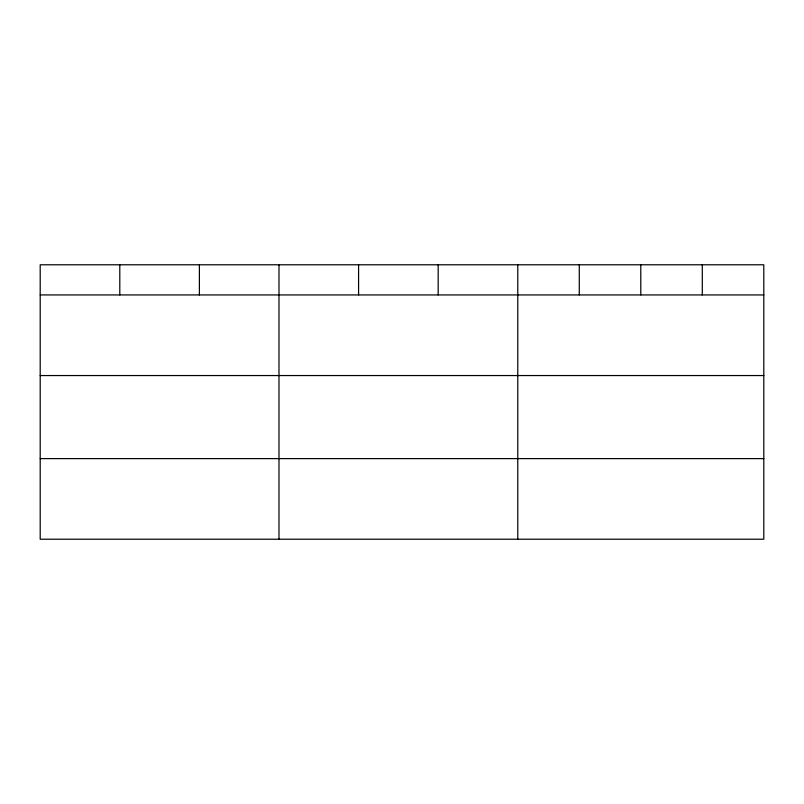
<?xml version="1.0" encoding="UTF-8"?>
<svg xmlns="http://www.w3.org/2000/svg" width="804" height="804" viewBox="0 0 804 804"><rect width="100%" height="100%" fill="white"/><g stroke="black" fill="none" stroke-linecap="round" stroke-linejoin="round"><path stroke-width="1.21" d="M763.8 375.548L763.8 264.777L40.2 264.777L40.2 539.223L763.8 539.223L763.8 375.548L40.2 375.548M40.2 294.937L763.8 294.937M40.2 458.612L763.8 458.612M702.294 264.777L702.294 294.937M640.788 264.777L640.788 294.937M579.282 264.777L579.282 294.937M517.776 264.777L517.776 539.223M438.18 264.777L438.18 294.937M358.584 264.777L358.584 294.937M278.988 264.777L278.988 539.223M199.392 264.777L199.392 294.937M119.796 264.777L119.796 294.937"/></g></svg>
